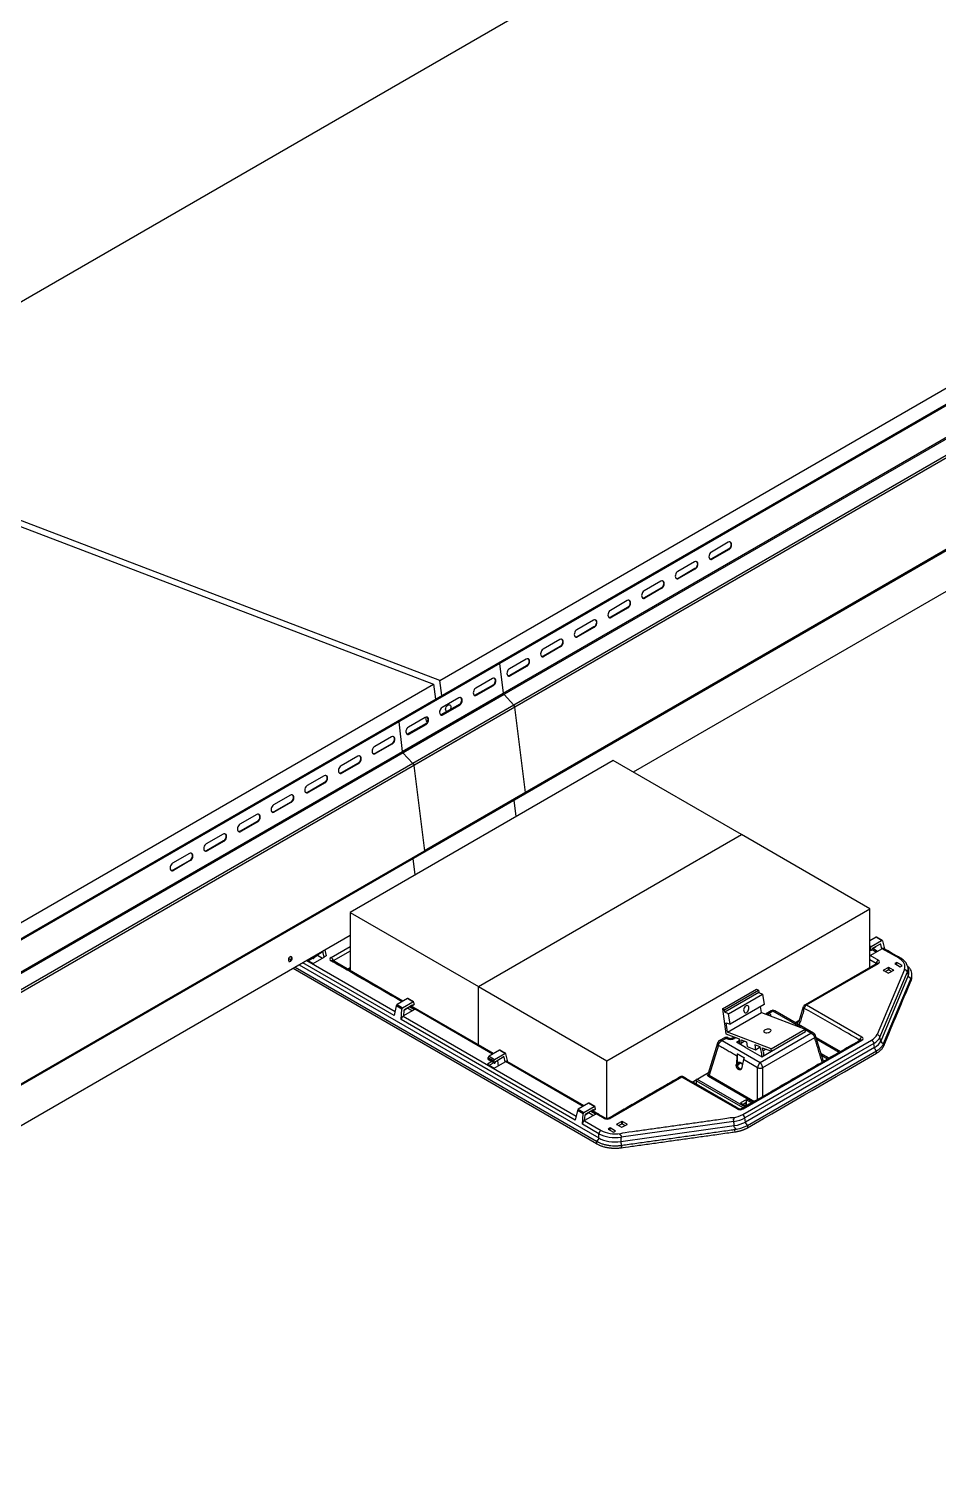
# Model space of a CAD drawing. Header units: feet. Extents: x 1518 to 2565, y 62 to 679.
# Drawn here: x 2387.1 to 2425.2, y 572.7 to 633.6 of the extents above; entities that cross this region are included whole.
import ezdxf

# ---------------------------------------------------------------- set-up
doc = ezdxf.new("R2010")
doc.units = ezdxf.units.FT
doc.header["$LTSCALE"] = 50
doc.header["$MEASUREMENT"] = 0

# ---------------------------------------------------------------- blocks, each defined once
blk = doc.blocks.new('Z1')
at = {"color": 1, "linetype": 'Continuous'}
for p, q in [((317.632, 155.855), (282.942, 135.829)), ((277.034, 139.758), (276.327, 139.35)), ((276.363, 139.051), (277.07, 139.459)), ((277.07, 139.459), (277.047, 139.469)), ((275.619, 138.941), (274.912, 138.533)), ((274.949, 138.235), (275.656, 138.643)), ((275.656, 138.643), (275.633, 138.652)), ((274.205, 138.125), (273.498, 137.717)), ((273.535, 137.418), (274.242, 137.826)), ((274.242, 137.826), (274.218, 137.836)), ((278.025, 133.963), (277.941, 134.653)), ((273.783, 131.514), (273.698, 132.204)), ((271.051, 128.965), (236.361, 108.939)), ((292.893, 128.753), (292.883, 128.758)), ((293.304, 128.61), (293.006, 128.438)), ((293.11, 128.498), (293.111, 128.481)), ((293.397, 128.762), (293.162, 128.897)), ((293.408, 128.745), (293.488, 128.409)), ((269.24, 127.919), (272.938, 125.785)), ((269.295, 127.912), (269.482, 128.02)), ((269.448, 128.039), (269.496, 128.012)), ((269.878, 128.264), (269.58, 128.091)), ((269.683, 128.151), (269.685, 128.137)), ((273.27, 126.209), (270.32, 127.913)), ((292.883, 128.381), (292.922, 128.359)), ((292.883, 128.352), (292.908, 128.367)), ((292.969, 128.382), (293.154, 128.275)), ((293.2, 128.302), (292.998, 128.418)), ((270.938, 127.556), (271.051, 127.621)), ((271.051, 127.547), (271.003, 127.519)), ((293.652, 127.382), (293.444, 127.502)), ((293.877, 127.504), (293.666, 127.382)), ((294.509, 127.502), (294.47, 127.656)), ((294.646, 127.244), (294.644, 127.346)), ((273.717, 126.185), (273.482, 126.321)), ((273.735, 126.098), (273.729, 126.162)), ((273.34, 125.87), (273.638, 126.042)), ((273.466, 125.928), (273.467, 125.944)), ((277.037, 123.991), (273.561, 125.998)), ((277.075, 124.013), (273.599, 126.02)), ((273.653, 126.047), (273.677, 126.033)), ((273.67, 126.038), (273.656, 126.047)), ((286.946, 125.685), (286.785, 125.746)), ((288.326, 125.741), (290.16, 125.042)), ((288.735, 125.809), (288.52, 125.684)), ((290.515, 124.868), (288.885, 125.809)), ((288.731, 124.217), (290.16, 125.042)), ((289.74, 125.316), (289.924, 125.422)), ((286.481, 124.452), (286.09, 123.175)), ((286.52, 124.369), (286.133, 123.102)), ((286.78, 124.68), (286.565, 124.556)), ((287.386, 124.482), (287.339, 124.455)), ((290.93, 123.683), (290.599, 124.764)), ((290.621, 124.694), (291.651, 124.099)), ((291.587, 124.062), (290.648, 124.604)), ((276.85, 123.766), (277.104, 123.619)), ((277.09, 123.627), (276.903, 123.52)), ((277.188, 123.699), (277.486, 123.871)), ((277.241, 123.715), (277.275, 123.501)), ((277.293, 123.742), (277.292, 123.759)), ((277.579, 124.023), (277.344, 124.158)), ((277.67, 123.669), (277.59, 124.005)), ((280.879, 121.817), (277.648, 123.682)), ((287.359, 123.586), (287.448, 123.638)), ((291.171, 123.823), (290.826, 124.022)), ((291.157, 123.814), (290.832, 124.001)), ((291.099, 123.781), (290.867, 123.915)), ((285.417, 122.82), (286.103, 123.216)), ((287.316, 123.567), (287.271, 123.541)), ((287.317, 123.579), (287.363, 123.605)), ((287.351, 123.55), (287.47, 123.619)), ((281.325, 121.793), (281.09, 121.928)), ((280.949, 121.478), (281.247, 121.65)), ((281.075, 121.535), (281.076, 121.551)), ((281.261, 121.654), (281.285, 121.641)), ((281.279, 121.646), (281.265, 121.654)), ((281.343, 121.706), (281.338, 121.77)), ((282.247, 121.039), (282.455, 120.919)), ((282.42, 120.322), (287.184, 120.989)), ((287.167, 121.162), (282.43, 120.498)), ((282.469, 120.919), (282.68, 121.04))]:
    blk.add_line(p, q, dxfattribs=at)
for points in [[(274.822, 139.669), (247.634, 150.032), (293.95, 176.77), (321.138, 166.406), (321.224, 165.774)], [(322.742, 165.269), (322.59, 166.51), (322.536, 166.531), (273.039, 137.957), (273.093, 137.935)], [(322.59, 166.51), (273.093, 137.935), (273.245, 136.695)], [(274.908, 139.036), (274.822, 139.669), (321.138, 166.406)], [(322.77, 165.211), (273.273, 136.637), (273.69, 136.188)], [(323.231, 164.673), (273.733, 136.098), (274.171, 132.526)], [(228.242, 112.779), (201.054, 123.142), (247.369, 149.879), (274.557, 139.516), (274.643, 138.883)], [(286.97, 145.174), (286.263, 144.766), (286.239, 144.775)], [(285.556, 144.358), (284.848, 143.949), (284.825, 143.959)], [(284.141, 143.541), (283.434, 143.133), (283.411, 143.142)], [(282.727, 142.725), (282.02, 142.317), (281.996, 142.326)], [(281.313, 141.908), (280.606, 141.5), (280.582, 141.51)], [(279.899, 141.092), (279.192, 140.684), (279.168, 140.693)], [(277.335, 140.385), (277.281, 140.406), (227.784, 111.832)], [(277.487, 139.144), (277.335, 140.385), (227.838, 111.81), (227.99, 110.57)], [(278.484, 140.276), (277.777, 139.867), (277.754, 139.877)], [(228.327, 112.146), (228.242, 112.779), (274.557, 139.516)], [(277.515, 139.086), (228.018, 110.512), (228.435, 110.063)], [(277.976, 138.548), (228.478, 109.973), (228.916, 106.4)], [(274.224, 138.134), (274.247, 137.965), (274.305, 137.943)], [(272.828, 137.01), (272.12, 136.602), (272.097, 136.611)], [(271.413, 136.194), (270.706, 135.785), (270.683, 135.795)], [(292.883, 127.635), (292.883, 130.09), (287.491, 133.203), (282.1, 136.315), (271.051, 129.937), (271.051, 127.491)], [(269.999, 135.377), (269.292, 134.969), (269.269, 134.978)], [(268.585, 134.561), (267.878, 134.153), (267.854, 134.162)], [(267.171, 133.744), (266.464, 133.336), (266.44, 133.346)], [(265.757, 132.928), (265.049, 132.52), (265.026, 132.529)], [(271.051, 129.937), (276.443, 126.825), (287.491, 133.203)], [(264.342, 132.111), (263.635, 131.703), (263.612, 131.713)], [(281.834, 121.284), (281.834, 123.712), (292.883, 130.09)], [(292.883, 128.542), (292.938, 128.51), (293.371, 128.76), (293.138, 128.894), (292.883, 128.747)], [(269.261, 127.931), (269.497, 127.795), (269.96, 128.062), (269.915, 128.248), (269.884, 128.266)], [(269.482, 128.059), (269.483, 128.036), (269.462, 128.048)], [(269.554, 128.062), (269.685, 128.137), (269.887, 128.02)], [(269.992, 128.354), (270.049, 128.114), (269.96, 128.062)], [(271.051, 128.318), (270.346, 127.911), (270.35, 127.895)], [(292.883, 128.398), (292.91, 128.383), (292.906, 128.448), (292.883, 128.461)], [(292.883, 128.165), (292.923, 128.142), (293.386, 128.409)], [(293.138, 127.783), (293.143, 127.799), (292.883, 127.949)], [(293.109, 128.482), (293.111, 128.481), (293.108, 128.482), (292.981, 128.408)], [(268.75, 127.637), (281.402, 120.333), (281.4, 120.23), (268.66, 127.585)], [(268.915, 127.732), (281.491, 120.472), (281.501, 120.649), (280.805, 121.051), (280.834, 121.486), (280.597, 121.623), (280.509, 121.222), (273.196, 125.443)], [(273.196, 125.443), (273.226, 125.878), (272.988, 126.016), (272.9, 125.614), (269.073, 127.823)], [(293.524, 127.456), (293.655, 127.532), (293.655, 127.632), (293.444, 127.51), (293.444, 127.502)], [(293.877, 127.504), (293.877, 127.512), (293.669, 127.632), (293.669, 127.532), (293.797, 127.458)], [(294.015, 127.738), (294.015, 127.84), (293.927, 127.789), (294.149, 127.661), (294.237, 127.712), (294.015, 127.84)], [(276.443, 124.378), (276.443, 126.825), (281.834, 123.712)], [(286.771, 125.855), (286.687, 125.887), (288.115, 126.711), (288.199, 126.679), (288.214, 126.57), (288.374, 126.509), (288.433, 126.072), (287.005, 125.248), (286.946, 125.685), (288.374, 126.509)], [(288.214, 126.57), (286.785, 125.746), (286.771, 125.855), (288.199, 126.679)], [(273.308, 125.815), (273.293, 125.594), (273.28, 125.587), (280.546, 121.392)], [(273.54, 125.986), (273.755, 125.861), (273.293, 125.594)], [(273.315, 125.84), (273.466, 125.928), (273.669, 125.811)], [(286.687, 125.887), (286.829, 124.843), (287.391, 124.629), (287.387, 124.509), (287.389, 124.426)], [(288.522, 124.197), (288.396, 124.125), (288.357, 124.26), (288.746, 124.112), (288.731, 124.217), (286.898, 124.916), (288.326, 125.741), (288.292, 125.991)], [(286.898, 124.916), (286.845, 125.309), (287.005, 125.248)], [(288.746, 124.112), (290.174, 124.937), (290.16, 125.042)], [(289.871, 125.391), (289.889, 125.379), (289.916, 125.394)], [(287.66, 124.269), (287.276, 124.491), (287.389, 124.556)], [(287.472, 124.456), (287.477, 124.596), (287.7, 124.511), (287.727, 124.31), (288.076, 124.177), (288.272, 124.291)], [(293.073, 124.271), (293.042, 124.436), (287.631, 121.313)], [(287.663, 124.256), (287.66, 124.269), (287.65, 124.264), (287.944, 124.094), (287.954, 124.1), (288.338, 123.878), (288.745, 124.113)], [(290.56, 124.681), (288.374, 123.419), (288.374, 122.208)], [(277.009, 123.674), (276.823, 123.566), (277.105, 123.403), (277.568, 123.67), (277.524, 123.856), (277.492, 123.874)], [(277.291, 123.743), (277.293, 123.742), (277.29, 123.743), (277.163, 123.669)], [(280.841, 121.795), (277.581, 123.677), (277.568, 123.67)], [(288.165, 122.087), (288.165, 123.419), (287.572, 123.762), (287.499, 123.43)], [(290.86, 123.911), (290.867, 123.915), (290.867, 123.888)], [(286.101, 123.208), (286.098, 123.209), (286.102, 123.211)], [(287.335, 123.476), (287.359, 123.587), (287.316, 123.562)], [(287.553, 121.734), (285.581, 122.872), (285.544, 122.894)], [(287.679, 122.074), (287.449, 121.942), (287.681, 121.808)], [(287.679, 121.809), (287.679, 121.812), (287.669, 121.941), (287.559, 121.878)], [(287.911, 121.94), (287.679, 122.074), (287.679, 121.812), (287.684, 121.809)], [(281.149, 121.593), (281.364, 121.469), (280.901, 121.202), (280.916, 121.422)], [(280.923, 121.448), (281.075, 121.535), (281.277, 121.419)], [(281.975, 120.787), (281.975, 120.89), (281.887, 120.839), (282.109, 120.71), (282.197, 120.761), (281.975, 120.89)], [(282.327, 120.992), (282.458, 121.068), (282.458, 121.168), (282.247, 121.047), (282.247, 121.039)], [(282.68, 121.04), (282.68, 121.048), (282.472, 121.168), (282.472, 121.068), (282.6, 120.994)]]:
    blk.add_lwpolyline(points, dxfattribs=at)
for points in [[(273.273, 136.637, -0.152118), (273.245, 136.695), (322.742, 165.269, 0.152118), (322.77, 165.211), (323.187, 164.763)], [(323.669, 161.1), (274.171, 132.526, -0.302208), (274.151, 132.465), (323.648, 161.039, 0.302208), (323.669, 161.1), (323.231, 164.673, 0.152132), (323.187, 164.763), (273.69, 136.188, -0.152132), (273.733, 136.098)], [(228.018, 110.512, -0.152118), (227.99, 110.57), (277.487, 139.144, 0.152118), (277.515, 139.086), (277.933, 138.638)], [(228.896, 106.34), (278.393, 134.914, 0.302208), (278.414, 134.975), (277.976, 138.548, 0.152132), (277.933, 138.638), (228.435, 110.063, -0.152132), (228.478, 109.973)], [(228.439, 106.116, -0.335313), (228.455, 106.157), (228.892, 106.338, 0.335312), (228.916, 106.4), (278.414, 134.975)], [(270.346, 127.911, 0.214394), (270.255, 128.051), (271.051, 128.51)], [(294.167, 128.017, 0.276212), (294.102, 128.011), (293.399, 128.416), (293.386, 128.409), (293.342, 128.595), (293.31, 128.613)], [(292.883, 128.141), (293.234, 127.939, 0.214397), (293.143, 127.799)], [(293.169, 127.8), (290.156, 126.061, -0.267988), (290.221, 126.055), (293.234, 127.794, 0.267988), (293.169, 127.8), (293.171, 127.802)], [(294.453, 127.439, 0.306464), (294.329, 127.544), (293.178, 124.809, -0.306454), (293.303, 124.704)], [(293.333, 124.539), (293.303, 124.704), (294.453, 127.439), (294.49, 127.29, 0.303105), (294.612, 127.185)], [(294.49, 127.29), (293.333, 124.539, 0.303102), (293.455, 124.434), (294.612, 127.185), (294.614, 127.082)], [(289.992, 125.106), (288.81, 125.788), (288.645, 125.692), (288.662, 125.683, 0.077911), (288.604, 125.635)], [(289.909, 125.37), (290.097, 125.986, 0.304919), (290.13, 125.915, -0.214403), (290.221, 126.055), (292.542, 124.715, 0.214403), (292.452, 124.575)], [(286.956, 124.654, 0.272105), (286.862, 124.644), (286.845, 124.653), (286.68, 124.558), (288.27, 123.64), (290.4, 124.87), (290.165, 125.006)], [(287.258, 124.679), (287.196, 124.644, 0.271502), (287.102, 124.654)], [(287.488, 121.696, -0.259789), (287.552, 121.689), (292.542, 124.57, 0.267985), (292.477, 124.576), (292.48, 124.578)], [(287.649, 121.14, 0.211311), (287.738, 121.001), (293.161, 124.132, -0.211311), (293.073, 124.271), (287.649, 121.14), (287.631, 121.313, 0.214395), (287.541, 121.453), (292.952, 124.576, -0.214395), (293.042, 124.436)], [(288.346, 123.882, 0.093611), (288.317, 124.134), (288.272, 124.293), (288.048, 124.378), (288.076, 124.177)], [(287.365, 121.696, 0.260913), (287.301, 121.689), (284.98, 123.029), (281.967, 121.29, 0.271263), (281.903, 121.297)], [(287.964, 121.971), (286.098, 123.048, 0.214408), (286.133, 123.102), (288.028, 122.008)], [(287.623, 121.774), (285.616, 122.933, 0.240605), (285.581, 122.872), (285.579, 122.747), (287.424, 121.683)], [(280.901, 121.202), (280.889, 121.195), (281.592, 120.789, 0.214391), (281.501, 120.649)], [(281.781, 121.297, 0.271258), (281.716, 121.29), (281.17, 121.605)]]:
    blk.add_lwpolyline(points, format="xyb", dxfattribs=at)
at = {"color": 1, "linetype": 'Continuous', "flags": 128}
for points in [[(286.946, 145.183), (286.97, 145.174), (287.003, 145.2), (287.033, 145.236), (287.055, 145.279), (287.07, 145.325), (287.074, 145.372), (287.069, 145.414), (287.054, 145.449), (287.031, 145.474), (287.002, 145.487), (286.968, 145.486), (286.933, 145.473), (286.226, 145.064), (286.193, 145.039), (286.163, 145.003), (286.14, 144.96), (286.126, 144.913), (286.121, 144.867), (286.127, 144.824), (286.141, 144.789), (286.164, 144.764), (286.194, 144.752), (286.228, 144.752), (286.263, 144.766)], [(285.532, 144.367), (285.556, 144.358), (285.589, 144.383), (285.618, 144.419), (285.641, 144.462), (285.655, 144.509), (285.66, 144.555), (285.655, 144.598), (285.64, 144.633), (285.617, 144.658), (285.588, 144.67), (285.554, 144.67), (285.519, 144.656), (284.812, 144.248), (284.778, 144.222), (284.749, 144.186), (284.726, 144.143), (284.712, 144.097), (284.707, 144.051), (284.712, 144.008), (284.727, 143.973), (284.75, 143.948), (284.78, 143.935), (284.813, 143.936), (284.848, 143.949)], [(284.118, 143.551), (284.141, 143.541), (284.175, 143.567), (284.204, 143.603), (284.227, 143.646), (284.241, 143.692), (284.246, 143.739), (284.241, 143.781), (284.226, 143.816), (284.203, 143.841), (284.173, 143.854), (284.14, 143.854), (284.105, 143.84), (283.398, 143.432), (283.364, 143.406), (283.335, 143.37), (283.312, 143.327), (283.298, 143.281), (283.293, 143.234), (283.298, 143.192), (283.313, 143.156), (283.336, 143.132), (283.366, 143.119), (283.399, 143.119), (283.434, 143.133)], [(282.704, 142.734), (282.727, 142.725), (282.761, 142.751), (282.79, 142.786), (282.813, 142.829), (282.827, 142.876), (282.832, 142.922), (282.826, 142.965), (282.812, 143), (282.789, 143.025), (282.759, 143.038), (282.725, 143.037), (282.69, 143.023), (281.983, 142.615), (281.95, 142.589), (281.921, 142.554), (281.898, 142.511), (281.884, 142.464), (281.879, 142.418), (281.884, 142.375), (281.899, 142.34), (281.922, 142.315), (281.951, 142.302), (281.985, 142.303), (282.02, 142.317)], [(281.289, 141.918), (281.313, 141.908), (281.346, 141.934), (281.376, 141.97), (281.398, 142.013), (281.413, 142.059), (281.417, 142.106), (281.412, 142.148), (281.398, 142.184), (281.374, 142.208), (281.345, 142.221), (281.311, 142.221), (281.276, 142.207), (280.569, 141.799), (280.536, 141.773), (280.506, 141.737), (280.484, 141.694), (280.469, 141.648), (280.465, 141.601), (280.47, 141.559), (280.485, 141.524), (280.508, 141.499), (280.537, 141.486), (280.571, 141.486), (280.606, 141.5)], [(279.875, 141.101), (279.899, 141.092), (279.932, 141.118), (279.961, 141.154), (279.984, 141.197), (279.999, 141.243), (280.003, 141.289), (279.998, 141.332), (279.983, 141.367), (279.96, 141.392), (279.931, 141.405), (279.897, 141.404), (279.862, 141.391), (279.155, 140.982), (279.121, 140.957), (279.092, 140.921), (279.069, 140.878), (279.055, 140.831), (279.05, 140.785), (279.056, 140.742), (279.07, 140.707), (279.093, 140.682), (279.123, 140.67), (279.157, 140.67), (279.192, 140.684)], [(278.461, 140.285), (278.484, 140.276), (278.518, 140.301), (278.547, 140.337), (278.57, 140.38), (278.584, 140.427), (278.589, 140.473), (278.584, 140.516), (278.569, 140.551), (278.546, 140.576), (278.516, 140.588), (278.483, 140.588), (278.448, 140.574), (277.741, 140.166), (277.707, 140.14), (277.678, 140.104), (277.655, 140.061), (277.641, 140.015), (277.636, 139.968), (277.641, 139.926), (277.656, 139.891), (277.679, 139.866), (277.709, 139.853), (277.742, 139.854), (277.777, 139.867)], [(277.07, 139.459), (277.104, 139.485), (277.133, 139.521), (277.156, 139.564), (277.17, 139.61), (277.175, 139.657), (277.17, 139.699), (277.155, 139.734), (277.132, 139.759), (277.102, 139.772), (277.069, 139.771), (277.034, 139.758)], [(277.07, 139.459), (277.104, 139.485), (277.133, 139.521), (277.156, 139.564), (277.17, 139.61), (277.175, 139.657), (277.17, 139.699), (277.155, 139.734), (277.132, 139.759), (277.102, 139.772), (277.069, 139.771), (277.034, 139.758)], [(275.656, 138.643), (275.69, 138.669), (275.719, 138.704), (275.742, 138.747), (275.756, 138.794), (275.761, 138.84), (275.755, 138.883), (275.741, 138.918), (275.718, 138.943), (275.688, 138.956), (275.654, 138.955), (275.619, 138.941)], [(275.656, 138.643), (275.69, 138.669), (275.719, 138.704), (275.742, 138.747), (275.756, 138.794), (275.761, 138.84), (275.755, 138.883), (275.741, 138.918), (275.718, 138.943), (275.688, 138.956), (275.654, 138.955), (275.619, 138.941)], [(276.327, 139.35), (276.293, 139.324), (276.264, 139.288), (276.241, 139.245), (276.227, 139.198), (276.222, 139.152), (276.227, 139.11), (276.242, 139.074), (276.265, 139.049), (276.295, 139.037), (276.328, 139.037), (276.363, 139.051)], [(276.327, 139.35), (276.293, 139.324), (276.264, 139.288), (276.241, 139.245), (276.227, 139.198), (276.222, 139.152), (276.227, 139.11), (276.242, 139.074), (276.265, 139.049), (276.295, 139.037), (276.328, 139.037), (276.363, 139.051), (276.34, 139.06)], [(274.912, 138.533), (274.879, 138.507), (274.85, 138.472), (274.827, 138.429), (274.812, 138.382), (274.808, 138.336), (274.813, 138.293), (274.828, 138.258), (274.851, 138.233), (274.88, 138.22), (274.914, 138.221), (274.949, 138.235)], [(274.912, 138.533), (274.879, 138.507), (274.85, 138.472), (274.827, 138.429), (274.812, 138.382), (274.808, 138.336), (274.813, 138.293), (274.828, 138.258), (274.851, 138.233), (274.88, 138.22), (274.914, 138.221), (274.949, 138.235), (274.925, 138.244)], [(275.12, 138.357), (275.101, 138.368), (275.08, 138.394), (275.067, 138.429), (275.064, 138.471), (275.071, 138.516), (275.087, 138.56), (275.111, 138.598), (275.141, 138.628), (275.174, 138.647), (275.207, 138.654), (275.237, 138.646), (275.262, 138.626), (275.279, 138.595), (275.287, 138.556), (275.285, 138.512), (275.274, 138.468), (275.26, 138.437)], [(273.498, 137.717), (273.465, 137.691), (273.435, 137.655), (273.413, 137.612), (273.398, 137.566), (273.394, 137.519), (273.399, 137.477), (273.413, 137.442), (273.437, 137.417), (273.466, 137.404), (273.5, 137.404), (273.535, 137.418)], [(273.498, 137.717), (273.465, 137.691), (273.435, 137.655), (273.413, 137.612), (273.398, 137.566), (273.394, 137.519), (273.399, 137.477), (273.413, 137.442), (273.437, 137.417), (273.466, 137.404), (273.5, 137.404), (273.535, 137.418), (273.511, 137.428)], [(274.242, 137.826), (274.275, 137.852), (274.305, 137.888), (274.327, 137.931), (274.342, 137.977), (274.346, 138.024), (274.341, 138.066), (274.326, 138.101), (274.303, 138.126), (274.274, 138.139), (274.24, 138.139), (274.205, 138.125)], [(274.242, 137.826), (274.275, 137.852), (274.305, 137.888), (274.327, 137.931), (274.342, 137.977), (274.346, 138.024), (274.341, 138.066), (274.326, 138.101), (274.303, 138.126), (274.274, 138.139), (274.24, 138.139), (274.205, 138.125)], [(272.804, 137.019), (272.828, 137.01), (272.861, 137.036), (272.89, 137.072), (272.913, 137.114), (272.927, 137.161), (272.932, 137.207), (272.927, 137.25), (272.912, 137.285), (272.889, 137.31), (272.86, 137.323), (272.826, 137.322), (272.791, 137.309), (272.084, 136.9), (272.05, 136.875), (272.021, 136.839), (271.998, 136.796), (271.984, 136.749), (271.979, 136.703), (271.984, 136.66), (271.999, 136.625), (272.022, 136.6), (272.052, 136.588), (272.086, 136.588), (272.12, 136.602)], [(271.39, 136.203), (271.413, 136.194), (271.447, 136.219), (271.476, 136.255), (271.499, 136.298), (271.513, 136.345), (271.518, 136.391), (271.513, 136.434), (271.498, 136.469), (271.475, 136.494), (271.445, 136.506), (271.412, 136.506), (271.377, 136.492), (270.67, 136.084), (270.636, 136.058), (270.607, 136.022), (270.584, 135.979), (270.57, 135.933), (270.565, 135.886), (270.57, 135.844), (270.585, 135.809), (270.608, 135.784), (270.638, 135.771), (270.671, 135.772), (270.706, 135.785)], [(269.976, 135.387), (269.999, 135.377), (270.033, 135.403), (270.062, 135.439), (270.085, 135.482), (270.099, 135.528), (270.104, 135.575), (270.099, 135.617), (270.084, 135.652), (270.061, 135.677), (270.031, 135.69), (269.998, 135.689), (269.963, 135.676), (269.255, 135.268), (269.222, 135.242), (269.193, 135.206), (269.17, 135.163), (269.156, 135.116), (269.151, 135.07), (269.156, 135.028), (269.171, 134.992), (269.194, 134.967), (269.223, 134.955), (269.257, 134.955), (269.292, 134.969)], [(268.561, 134.57), (268.585, 134.561), (268.618, 134.587), (268.648, 134.622), (268.67, 134.665), (268.685, 134.712), (268.69, 134.758), (268.684, 134.801), (268.67, 134.836), (268.647, 134.861), (268.617, 134.874), (268.583, 134.873), (268.548, 134.859), (267.841, 134.451), (267.808, 134.425), (267.778, 134.389), (267.756, 134.347), (267.741, 134.3), (267.737, 134.254), (267.742, 134.211), (267.757, 134.176), (267.78, 134.151), (267.809, 134.138), (267.843, 134.139), (267.878, 134.153)], [(267.147, 133.754), (267.171, 133.744), (267.204, 133.77), (267.234, 133.806), (267.256, 133.849), (267.271, 133.895), (267.275, 133.942), (267.27, 133.984), (267.255, 134.019), (267.232, 134.044), (267.203, 134.057), (267.169, 134.057), (267.134, 134.043), (266.427, 133.635), (266.394, 133.609), (266.364, 133.573), (266.342, 133.53), (266.327, 133.484), (266.322, 133.437), (266.328, 133.395), (266.342, 133.36), (266.365, 133.335), (266.395, 133.322), (266.429, 133.322), (266.464, 133.336)], [(265.733, 132.937), (265.757, 132.928), (265.79, 132.954), (265.819, 132.99), (265.842, 133.032), (265.856, 133.079), (265.861, 133.125), (265.856, 133.168), (265.841, 133.203), (265.818, 133.228), (265.789, 133.241), (265.755, 133.24), (265.72, 133.227), (265.013, 132.818), (264.979, 132.792), (264.95, 132.757), (264.927, 132.714), (264.913, 132.667), (264.908, 132.621), (264.913, 132.578), (264.928, 132.543), (264.951, 132.518), (264.981, 132.505), (265.014, 132.506), (265.049, 132.52)], [(264.319, 132.121), (264.342, 132.111), (264.376, 132.137), (264.405, 132.173), (264.428, 132.216), (264.442, 132.263), (264.447, 132.309), (264.442, 132.351), (264.427, 132.387), (264.404, 132.412), (264.374, 132.424), (264.341, 132.424), (264.306, 132.41), (263.599, 132.002), (263.565, 131.976), (263.536, 131.94), (263.513, 131.897), (263.499, 131.851), (263.494, 131.804), (263.499, 131.762), (263.514, 131.727), (263.537, 131.702), (263.567, 131.689), (263.6, 131.69), (263.635, 131.703)], [(268.615, 128.024), (268.606, 128.055), (268.587, 128.076), (268.562, 128.084), (268.533, 128.078), (268.505, 128.059), (268.481, 128.028), (268.465, 127.991), (268.459, 127.952), (268.463, 127.917), (268.478, 127.89), (268.5, 127.876), (268.527, 127.875), (268.556, 127.888), (268.583, 127.913), (268.603, 127.948), (268.614, 127.986), (268.615, 128.024)], [(268.485, 127.883), (268.504, 127.884), (268.533, 127.897), (268.559, 127.923), (268.579, 127.957), (268.591, 127.996), (268.592, 128.033), (268.582, 128.065), (268.566, 128.084)], [(287.708, 125.742), (287.74, 125.767), (287.767, 125.802), (287.788, 125.843), (287.799, 125.888), (287.801, 125.932), (287.793, 125.971), (287.776, 126.002), (287.751, 126.022), (287.721, 126.029), (287.688, 126.023), (287.655, 126.004), (287.625, 125.974), (287.601, 125.935), (287.585, 125.892), (287.578, 125.847), (287.581, 125.805), (287.594, 125.769), (287.615, 125.744), (287.643, 125.73), (287.675, 125.729), (287.708, 125.742)], [(288.683, 124.92), (288.711, 124.941), (288.726, 124.963), (288.728, 124.986), (288.717, 125.006), (288.692, 125.022), (288.658, 125.033), (288.615, 125.038), (288.569, 125.035), (288.524, 125.027), (288.483, 125.012), (288.45, 124.993), (288.428, 124.971), (288.419, 124.949), (288.424, 124.927), (288.442, 124.909), (288.472, 124.895), (288.511, 124.887), (288.556, 124.886), (288.602, 124.891), (288.646, 124.903), (288.683, 124.92)], [(287.474, 124.376), (287.474, 124.377), (287.472, 124.456), (287.62, 124.542)]]:
    blk.add_lwpolyline(points, dxfattribs=at)
for points in [[(287.003, 145.487), (287.008, 145.484), (287.031, 145.459), (287.046, 145.423), (287.051, 145.381), (287.046, 145.335), (287.032, 145.288), (287.009, 145.245), (286.98, 145.209), (286.946, 145.183), (286.239, 144.775, -0.195475), (286.169, 144.761)], [(285.589, 144.67), (285.594, 144.667), (285.617, 144.642), (285.631, 144.607), (285.637, 144.565), (285.632, 144.518), (285.618, 144.472), (285.595, 144.429), (285.566, 144.393), (285.532, 144.367), (284.825, 143.959, -0.195475), (284.755, 143.945)], [(284.175, 143.854), (284.179, 143.851), (284.202, 143.826), (284.217, 143.791), (284.222, 143.748), (284.218, 143.702), (284.203, 143.655), (284.181, 143.612), (284.151, 143.576), (284.118, 143.551), (283.411, 143.142, -0.195845), (283.341, 143.129)], [(282.761, 143.037), (282.765, 143.034), (282.788, 143.009), (282.803, 142.974), (282.808, 142.932), (282.803, 142.885), (282.789, 142.839), (282.766, 142.796), (282.737, 142.76), (282.704, 142.734), (281.996, 142.326, -0.195455), (281.926, 142.312)], [(281.346, 142.221), (281.351, 142.218), (281.374, 142.193), (281.389, 142.158), (281.394, 142.115), (281.389, 142.069), (281.375, 142.022), (281.352, 141.979), (281.323, 141.944), (281.289, 141.918), (280.582, 141.51, -0.195475), (280.512, 141.496)], [(279.932, 141.405), (279.937, 141.402), (279.96, 141.377), (279.975, 141.341), (279.98, 141.299), (279.975, 141.253), (279.961, 141.206), (279.938, 141.163), (279.909, 141.127), (279.875, 141.101), (279.168, 140.693, -0.195845), (279.098, 140.679)], [(278.518, 140.588), (278.523, 140.585), (278.546, 140.56), (278.56, 140.525), (278.566, 140.483), (278.561, 140.436), (278.546, 140.39), (278.524, 140.347), (278.494, 140.311), (278.461, 140.285), (277.754, 139.877, -0.195845), (277.684, 139.863)], [(272.861, 137.322), (272.866, 137.319), (272.889, 137.295), (272.904, 137.259), (272.909, 137.217), (272.904, 137.17), (272.89, 137.124), (272.867, 137.081), (272.838, 137.045), (272.804, 137.019), (272.097, 136.611, -0.195455), (272.027, 136.597)], [(271.447, 136.506), (271.451, 136.503), (271.475, 136.478), (271.489, 136.443), (271.494, 136.4), (271.49, 136.354), (271.475, 136.308), (271.453, 136.265), (271.423, 136.229), (271.39, 136.203), (270.683, 135.795, -0.195475), (270.613, 135.781)], [(270.033, 135.69), (270.037, 135.687), (270.06, 135.662), (270.075, 135.627), (270.08, 135.584), (270.076, 135.538), (270.061, 135.491), (270.038, 135.448), (270.009, 135.412), (269.976, 135.387), (269.269, 134.978, -0.195845), (269.198, 134.964)], [(268.619, 134.873), (268.623, 134.87), (268.646, 134.845), (268.661, 134.81), (268.666, 134.768), (268.661, 134.721), (268.647, 134.675), (268.624, 134.632), (268.595, 134.596), (268.561, 134.57), (267.854, 134.162, -0.195845), (267.784, 134.148)], [(267.204, 134.057), (267.209, 134.054), (267.232, 134.029), (267.247, 133.994), (267.252, 133.951), (267.247, 133.905), (267.233, 133.858), (267.21, 133.815), (267.181, 133.78), (267.147, 133.754), (266.44, 133.346, -0.195475), (266.37, 133.332)], [(265.79, 133.24), (265.795, 133.237), (265.818, 133.212), (265.832, 133.177), (265.838, 133.135), (265.833, 133.088), (265.819, 133.042), (265.796, 132.999), (265.767, 132.963), (265.733, 132.937), (265.026, 132.529, -0.195475), (264.956, 132.515)], [(264.376, 132.424), (264.38, 132.421), (264.403, 132.396), (264.418, 132.361), (264.423, 132.318), (264.419, 132.272), (264.404, 132.225), (264.382, 132.183), (264.352, 132.147), (264.319, 132.121), (263.612, 131.713, -0.195845), (263.542, 131.699)], [(285.434, 122.83), (285.464, 122.813), (285.579, 122.747, -0.072699), (285.576, 122.729)]]:
    blk.add_lwpolyline(points, format="xyb", dxfattribs=at)
for points in [[(276.269, 139.046, 0.195475), (276.34, 139.06), (277.047, 139.469), (277.08, 139.494), (277.11, 139.53), (277.132, 139.573), (277.147, 139.62), (277.151, 139.666), (277.146, 139.709), (277.131, 139.744), (277.108, 139.769), (277.104, 139.772), (277.108, 139.769), (277.131, 139.744), (277.146, 139.709), (277.151, 139.666), (277.147, 139.62), (277.132, 139.573), (277.11, 139.53), (277.08, 139.494)], [(274.855, 138.23, 0.195475), (274.925, 138.244), (275.633, 138.652), (275.666, 138.678), (275.695, 138.714), (275.718, 138.757), (275.732, 138.803), (275.737, 138.85), (275.732, 138.892), (275.717, 138.927), (275.694, 138.952), (275.69, 138.955), (275.694, 138.952), (275.717, 138.927), (275.732, 138.892), (275.737, 138.85), (275.732, 138.803), (275.718, 138.757), (275.695, 138.714), (275.666, 138.678)], [(273.441, 137.414, 0.195845), (273.511, 137.428), (274.218, 137.836), (274.252, 137.862), (274.281, 137.897), (274.304, 137.94), (274.318, 137.987), (274.323, 138.033), (274.318, 138.076), (274.303, 138.111), (274.28, 138.136), (274.275, 138.139), (274.28, 138.136), (274.303, 138.111), (274.318, 138.076), (274.323, 138.033), (274.318, 137.987), (274.304, 137.94), (274.281, 137.897), (274.252, 137.862)]]:
    blk.add_lwpolyline(points, format="xyb", close=True, dxfattribs=at)
at = {"color": 1, "linetype": 'Continuous'}
for points in [[(273.691, 126.183), (273.458, 126.318), (273.025, 126.068), (273.258, 125.934)], [(277.553, 124.021), (277.32, 124.155), (276.887, 123.905), (277.12, 123.771)], [(281.299, 121.791), (281.066, 121.925), (280.634, 121.676), (280.867, 121.541)]]:
    blk.add_lwpolyline(points, close=True, dxfattribs=at)
for centre, radius, start, end in [((290.221, 125.949), 0.13, 119.99731, 163.01781), ((288.81, 125.679), 0.15, 59.565, 120.51266), ((289.982, 125.211), 0.191, 118.90499, 159.30591), ((286.845, 124.568), 0.13, 59.00896, 120.8012), ((287.515, 123.865), 0.919, 4.15932, 16.4277), ((284.98, 122.923), 0.13, 60.00269, 119.99731), ((288.27, 123.758), 0.355, 252.86716, 287.13279)]:
    blk.add_arc(centre, radius, start, end, dxfattribs=at)
for centre, major_axis, ratio, start_param, end_param in [((292.941, 128.468), (0.0214, 0.0453), 0.625261, 0.733364, 2.286708), ((293.135, 128.855), (0.028, 0.0415), 0.525023, 0.036647, 0.821963), ((293.307, 128.568), (0.0214, 0.0453), 0.625261, 5.620286, 7.01655), ((293.374, 128.717), (0.0214, 0.0453), 0.625261, 5.620286, 7.01655), ((269.345, 128.334), (1.018, 0.041), 0.575731, 3.658741, 3.820303), ((269.881, 128.221), (0.0214, 0.0453), 0.625261, 5.620286, 7.01655), ((270.388, 127.979), (0.186, 0), 0.560135, 2.371274, 3.911912), ((270.388, 127.872), (0.0581, -0.0311), 0.394739, 2.57951, 3.050636), ((293.101, 127.866), (0.186, 0), 0.560135, 5.512866, 7.053504), ((293.407, 128.306), (0.056, 0.118), 0.625261, 6.231233, 7.01655), ((293.467, 127.656), (0.886, 0.008), 0.567431, 6.04341, 7.049947), ((293.101, 127.76), (0.0581, 0.0311), 0.394739, 0.110543, 0.562083), ((293.451, 127.506), (0.01, 0), 0.577112, 2.356347, 3.926839), ((293.659, 127.386), (0.01, 0), 0.577464, 3.927143, 5.497635), ((293.662, 127.628), (0.01, 0), 0.577464, 0.78555, 2.356042), ((293.662, 127.528), (0.01, 0), 0.577464, 0.78555, 2.356042), ((293.87, 127.508), (0.01, 0), 0.577112, 5.497939, 7.068431), ((293.467, 127.55), (1.014, 0.037), 0.574979, 6.028688, 6.407918), ((293.495, 127.436), (1.024, -0.019), 0.559427, 6.05719, 6.431648), ((273.022, 126.029), (0.028, 0.0415), 0.525023, 0.821963, 2.218227), ((273.455, 126.279), (0.028, 0.0415), 0.525023, 0.036647, 0.821963), ((273.694, 126.141), (0.0214, 0.0453), 0.625261, 5.463207, 7.01655), ((273.288, 125.476), (0.056, 0.118), 0.625261, 0.733364, 2.129628), ((273.261, 125.891), (0.0214, 0.0453), 0.625261, 0.733364, 2.129628), ((273.343, 125.827), (0.0214, 0.0453), 0.625261, 0.733364, 2.129628), ((288.484, 125.586), (0.247, 0), 0.560135, 0.001041, 0.770319), ((289.821, 125.399), (-0.061, 0.171), 0.66655, 3.199203, 3.875901), ((287.029, 124.746), (0.24, 0), 0.594966, 3.94207, 5.482708), ((292.409, 124.536), (0.0581, 0.0311), 0.394739, 0.110543, 0.562083), ((292.409, 124.642), (0.186, 0), 0.560135, 5.512866, 7.053504), ((292.322, 124.934), (0.881, -0.011), 0.572242, 5.515921, 6.054631), ((292.322, 124.828), (1.009, 0.016), 0.5643, 5.498529, 6.037239), ((292.345, 124.702), (1.016, -0.041), 0.579469, 5.534045, 6.072755), ((276.884, 123.866), (0.028, 0.0415), 0.525023, 0.821963, 2.375307), ((277.123, 123.728), (0.0214, 0.0453), 0.625261, 0.733364, 2.286708), ((277.317, 124.116), (0.028, 0.0415), 0.525023, 0.036647, 0.821963), ((277.489, 123.829), (0.0214, 0.0453), 0.625261, 5.620286, 7.01655), ((277.556, 123.978), (0.0214, 0.0453), 0.625261, 5.620286, 7.01655), ((277.589, 123.566), (0.056, 0.118), 0.625261, 6.231233, 7.01655), ((287.432, 123.969), (0.081, 0.172), 0.625261, 1.665167, 2.129628), ((287.702, 123.813), (0.106, 0.158), 0.525023, 1.753766, 2.218227), ((286.246, 123.129), (0.206, 0), 0.560135, 2.371274, 3.911912), ((286.246, 123.17), (0.157, 0.014), 0.546347, 2.923281, 3.863021), ((281.063, 121.886), (0.028, 0.0415), 0.525023, 0.036647, 0.821963), ((281.302, 121.749), (0.0214, 0.0453), 0.625261, 5.463207, 7.01655), ((280.631, 121.637), (0.028, 0.0415), 0.525023, 0.821963, 2.218227), ((280.897, 121.084), (0.056, 0.118), 0.625261, 0.733364, 2.129628), ((280.87, 121.499), (0.0214, 0.0453), 0.625261, 0.733364, 2.129628), ((280.952, 121.435), (0.0214, 0.0453), 0.625261, 0.733364, 2.129628), ((281.842, 121.367), (0.18, 0), 0.594966, 3.94207, 5.482708), ((286.922, 121.816), (0.873, -0.011), 0.582146, 4.969111, 5.507821), ((286.922, 121.71), (1.003, 0.005), 0.56437, 4.957306, 5.496016), ((287.426, 121.766), (0.18, 0), 0.594966, 3.94207, 5.482708), ((282.206, 121.049), (1.001, -0.002), 0.564458, 3.932607, 4.939144), ((282.206, 121.155), (0.871, 0.008), 0.587188, 3.924756, 4.931293), ((282.255, 121.043), (0.01, 0), 0.577112, 2.356347, 3.926839), ((282.462, 120.923), (0.01, 0), 0.577464, 3.927143, 5.497635), ((282.465, 121.164), (0.01, 0), 0.577464, 0.78555, 2.356042), ((282.465, 121.064), (0.01, 0), 0.577464, 0.78555, 2.356042), ((282.673, 121.044), (0.01, 0), 0.577112, 5.497939, 7.068431), ((286.935, 121.578), (1.005, -0.031), 0.599587, 4.982226, 5.520936), ((282.198, 120.915), (1.002, 0.022), 0.609769, 3.915765, 4.922302)]:
    blk.add_ellipse(centre, major_axis=major_axis, ratio=ratio, start_param=start_param, end_param=end_param, dxfattribs=at)
for points, weights, degree, knots in [([(269.483, 128.036), (269.486, 128.003), (269.512, 128.01), (269.539, 128.016), (269.551, 128.053), (269.559, 128.08), (269.58, 128.091)], [1, 0.793353340283, 1, 0.793353340283, 1, 0.866025403781, 1], 2, [0, 0, 0, 1.308997, 1.308997, 2.617994, 2.617994, 3.665191, 3.665191, 3.665191]), ([(273.232, 126.187), (272.24, 126.76), (271.247, 127.333), (270.255, 127.906), (270.274, 127.92), (270.298, 127.923), (270.32, 127.913), (270.319, 127.914), (270.317, 127.915), (270.318, 127.914), (270.318, 127.914)], [1, 1, 1, 1, 0.905534246688, 0.905534246688, 1, 1, 1, 1, 1], 3, [0, 0, 0, 0, 1, 1, 1, 2.077692, 2.077692, 2.077692, 2.887514, 3.077692, 3.077692, 3.077692, 3.077692]), ([(292.91, 128.383), (292.912, 128.35), (292.939, 128.357), (292.966, 128.363), (292.977, 128.399), (292.986, 128.427), (293.006, 128.438)], [1, 0.793353340286, 1, 0.793353340286, 1, 0.866025403787, 1], 2, [0, 0, 0, 1.308997, 1.308997, 2.617994, 2.617994, 3.665191, 3.665191, 3.665191]), ([(273.735, 126.098), (273.737, 126.065), (273.711, 126.042), (273.686, 126.018), (273.67, 126.038), (273.659, 126.054), (273.638, 126.042)], [1, 0.793353340283, 1, 0.793353340283, 1, 0.866025403782, 1], 2, [0, 0, 0, 1.308997, 1.308997, 2.617994, 2.617994, 3.665191, 3.665191, 3.665191]), ([(288.563, 125.65), (288.602, 125.679), (288.645, 125.692), (288.572, 125.714), (288.52, 125.684)], [1, 0.971440802267, 1, 0.924286590008, 1], 2, [0, 0, 0, 0.479134, 0.479134, 1.262402, 1.262402, 1.262402]), ([(288.885, 125.809), (288.854, 125.827), (288.81, 125.788), (288.766, 125.827), (288.735, 125.809)], [1, 0.923895080954, 1, 0.923895080954, 1], 2, [0, 0, 0, 0.785317, 0.785317, 1.570634, 1.570634, 1.570634]), ([(292.447, 124.559), (292.448, 124.564), (292.45, 124.569), (292.452, 124.575), (291.678, 125.021), (290.904, 125.468), (290.13, 125.915), (290.068, 125.709), (290.005, 125.504), (289.942, 125.299), (289.917, 125.314), (289.904, 125.341), (289.909, 125.37), (289.908, 125.369), (289.907, 125.368), (289.908, 125.369), (289.908, 125.369)], [1, 1, 1, 1, 1, 1, 1, 1, 1, 1, 0.886579221915, 0.886579221915, 1, 1, 1, 1, 1], 3, [0, 0, 0, 0, 1, 1, 1, 2, 2, 2, 3, 3, 3, 4.183848, 4.183848, 4.183848, 5.05083, 5.183848, 5.183848, 5.183848, 5.183848]), ([(289.889, 125.379), (289.89, 125.378), (289.891, 125.378), (289.899, 125.374), (289.909, 125.376)], [1, 0.999758228463, 1, 0.973975801775, 1], 2, [0, 0, 0, 0.0439801, 0.0439801, 0.5012578, 0.5012578, 0.5012578]), ([(290.514, 124.868), (290.467, 124.895), (290.4, 124.87), (290.537, 124.819), (290.56, 124.681)], [1, 0.925329653586, 1, 0.766044443119, 1], 2, [0, 0, 0, 0.777784, 0.777784, 2.174048, 2.174048, 2.174048]), ([(290.875, 123.651), (290.77, 123.995), (290.665, 124.338), (290.56, 124.681), (290.59, 124.699), (290.605, 124.73), (290.599, 124.764), (290.594, 124.778), (290.584, 124.805), (290.556, 124.838), (290.533, 124.858), (290.517, 124.866), (290.513, 124.868)], [1, 1, 1, 1, 0.886602134363, 0.886602134363, 1, 1, 1, 1, 1, 1, 1], 3, [0, 0, 0, 0, 1, 1, 1, 2.183724, 2.183724, 2.183724, 2.508579, 2.800165, 3.091639, 3.183724, 3.183724, 3.183724, 3.183724]), ([(292.477, 124.576), (290.814, 123.616), (289.15, 122.656), (287.487, 121.695), (287.485, 121.694), (287.481, 121.692), (287.468, 121.687), (287.448, 121.683), (287.424, 121.682), (287.4, 121.684), (287.381, 121.689), (287.37, 121.693), (287.367, 121.695), (287.366, 121.695), (286.592, 122.142), (285.819, 122.589), (285.045, 123.035), (285.023, 123.045), (284.999, 123.043), (284.98, 123.029), (284.96, 123.043), (284.937, 123.046), (284.915, 123.035), (283.911, 122.456), (282.906, 121.876), (281.902, 121.296), (281.9, 121.295), (281.896, 121.293), (281.883, 121.288), (281.863, 121.284), (281.84, 121.283), (281.816, 121.285), (281.796, 121.29), (281.785, 121.294), (281.782, 121.296), (281.781, 121.296), (281.59, 121.407), (281.399, 121.517), (281.208, 121.627)], [1, 1, 1, 1, 1, 1, 1, 1, 1, 1, 1, 1, 1, 1, 1, 1, 1, 0.91066087983, 0.91066087983, 1, 0.905527523753, 0.905527523753, 1, 1, 1, 1, 1, 1, 1, 1, 1, 1, 1, 1, 1, 1, 1, 1, 1], 3, [0, 0, 0, 0, 1, 1, 1, 1.092264, 1.226669, 1.365771, 1.511685, 1.662419, 1.813976, 1.949231, 2, 2, 2, 3, 3, 3, 4.047334, 4.047334, 4.047334, 5.125065, 5.125065, 5.125065, 6.125065, 6.125065, 6.125065, 6.217328, 6.351761, 6.490834, 6.63677, 6.787486, 6.939048, 7.074308, 7.125065, 7.125065, 7.125065, 8.125065, 8.125065, 8.125065, 8.125065]), ([(286.566, 124.555), (286.561, 124.552), (286.542, 124.543), (286.517, 124.519), (286.493, 124.486), (286.484, 124.462), (286.481, 124.452), (286.476, 124.418), (286.491, 124.387), (286.52, 124.369), (286.779, 124.22), (287.038, 124.07), (287.297, 123.92), (287.289, 123.8), (287.281, 123.68), (287.273, 123.56), (287.287, 123.569), (287.302, 123.577), (287.317, 123.586), (287.317, 123.725), (287.317, 123.864), (287.317, 124.003), (287.412, 123.948), (287.506, 123.894), (287.601, 123.839)], [1, 1, 1, 1, 1, 1, 1, 0.89424694992, 0.89424694992, 1, 1, 1, 1, 1, 1, 1, 1, 1, 1, 1, 1, 1, 1, 1, 1], 3, [0, 0, 0, 0, 0.1232, 0.444587, 0.76122, 1, 1, 1, 2.141965, 2.141965, 2.141965, 3.141965, 3.141965, 3.141965, 4.141965, 4.141965, 4.141965, 5.141965, 5.141965, 5.141965, 6.141965, 6.141965, 6.141965, 7.141965, 7.141965, 7.141965, 7.141965]), ([(286.52, 124.369), (286.543, 124.506), (286.68, 124.558), (286.612, 124.583), (286.565, 124.556)], [1, 0.766044443119, 1, 0.923893681359, 1], 2, [0, 0, 0, 1.396263, 1.396263, 2.181588, 2.181588, 2.181588]), ([(286.91, 124.68), (286.883, 124.696), (286.845, 124.653), (286.807, 124.696), (286.78, 124.68)], [1, 0.923895080954, 1, 0.923895080954, 1], 2, [0, 0, 0, 0.785317, 0.785317, 1.570634, 1.570634, 1.570634]), ([(277.092, 123.643), (277.094, 123.611), (277.121, 123.617), (277.148, 123.624), (277.159, 123.66), (277.168, 123.687), (277.188, 123.699)], [1, 0.793353340291, 1, 0.793353340291, 1, 0.866025403782, 1], 2, [0, 0, 0, 1.308997, 1.308997, 2.617994, 2.617994, 3.665191, 3.665191, 3.665191]), ([(287.317, 123.573), (287.317, 123.576), (287.317, 123.579), (287.328, 123.671), (287.404, 123.657), (287.48, 123.643), (287.523, 123.541)], [1, 0.999975067537, 1, 0.82087293991, 1, 0.82087293991, 1], 2, [0, 0, 0, 0.014123, 0.014123, 1.22984, 1.22984, 2.445557, 2.445557, 2.445557]), ([(287.359, 123.587), (287.361, 123.596), (287.363, 123.605), (287.368, 123.637), (287.384, 123.658)], [1, 0.999770716911, 1, 0.974836363519, 1], 2, [0, 0, 0, 0.0428291, 0.0428291, 0.4924502, 0.4924502, 0.4924502]), ([(288.374, 123.419), (288.359, 123.561), (288.27, 123.64), (288.181, 123.561), (288.165, 123.419)], [1, 0.766044443119, 1, 0.766044443119, 1], 2, [0, 0, 0, 1.396263, 1.396263, 2.792527, 2.792527, 2.792527]), ([(287.499, 123.43), (287.497, 123.421), (287.495, 123.411), (287.472, 123.279), (287.364, 123.341), (287.257, 123.403), (287.271, 123.541), (287.272, 123.55), (287.273, 123.56)], [1, 0.999770716911, 1, 0.722641925187, 1, 0.722641925187, 1, 0.999770716911, 1], 2, [0, 0, 0, 0.042829, 0.042829, 1.569188, 1.569188, 3.095547, 3.095547, 3.138376, 3.138376, 3.138376]), ([(287.474, 123.358), (287.416, 123.354), (287.365, 123.422), (287.314, 123.491), (287.316, 123.567), (287.316, 123.57), (287.317, 123.573), (287.317, 123.579), (287.317, 123.586)], [1, 0.875143649093, 1, 0.875143649093, 1, 0.999975067537, 1, 0.999896996851, 1], 2, [0, 0, 0, 1.010127, 1.010127, 2.020255, 2.020255, 2.034378, 2.034378, 2.063084, 2.063084, 2.063084]), ([(281.343, 121.706), (281.346, 121.673), (281.32, 121.649), (281.294, 121.626), (281.279, 121.646), (281.267, 121.662), (281.247, 121.65)], [1, 0.793353340286, 1, 0.793353340286, 1, 0.866025403781, 1], 2, [0, 0, 0, 1.308997, 1.308997, 2.617994, 2.617994, 3.665191, 3.665191, 3.665191]), ([(281.491, 120.472), (281.482, 120.414), (281.45, 120.365), (281.402, 120.333), (281.434, 120.316), (281.498, 120.281), (281.621, 120.232), (281.772, 120.188), (281.951, 120.156), (282.137, 120.143), (282.305, 120.146), (282.407, 120.158), (282.449, 120.163), (284.038, 120.386), (285.626, 120.609), (287.214, 120.831), (287.196, 120.882), (287.186, 120.935), (287.184, 120.989), (287.179, 121.047), (287.173, 121.105), (287.167, 121.162), (287.166, 121.217), (287.155, 121.27), (287.137, 121.322), (285.558, 121.1), (283.979, 120.879), (282.4, 120.658), (282.418, 120.606), (282.428, 120.553), (282.43, 120.498), (282.426, 120.439), (282.423, 120.38), (282.42, 120.322), (282.421, 120.268), (282.431, 120.214), (282.449, 120.163), (282.449, 120.129), (282.45, 120.094), (282.45, 120.06), (284.038, 120.283), (285.626, 120.505), (287.215, 120.728), (287.232, 120.73), (287.276, 120.737), (287.333, 120.748), (287.392, 120.762), (287.444, 120.775), (287.479, 120.786), (287.497, 120.792), (287.513, 120.797), (287.551, 120.81), (287.602, 120.83), (287.652, 120.852), (287.695, 120.873), (287.724, 120.89), (287.739, 120.898)], [1, 0.943007593617, 0.943007593617, 1, 1, 1, 1, 1, 1, 1, 1, 1, 1, 1, 1, 1, 0.992535806269, 0.992535806269, 1, 1, 1, 1, 0.992257115987, 0.992257115987, 1, 1, 1, 1, 0.992258085673, 0.992258085673, 1, 1, 1, 1, 0.992537503986, 0.992537503986, 1, 1, 1, 1, 1, 1, 1, 1, 1, 1, 1, 1, 1, 1, 1, 1, 1, 1, 1, 1, 1], 3, [0, 0, 0, 0, 0.832996, 0.832996, 0.832996, 0.948439, 1.06388, 1.228153, 1.392422, 1.556466, 1.720512, 1.832996, 1.832996, 1.832996, 2.832996, 2.832996, 2.832996, 3.132559, 3.132559, 3.132559, 4.132559, 4.132559, 4.132559, 4.437673, 4.437673, 4.437673, 5.437673, 5.437673, 5.437673, 5.742769, 5.742769, 5.742769, 6.742769, 6.742769, 6.742769, 7.042298, 7.042298, 7.042298, 8.042298, 8.042298, 8.042298, 9.042298, 9.042298, 9.042298, 9.222647, 9.481113, 9.642434, 9.84237, 10.042298, 10.042298, 10.042298, 10.222335, 10.480669, 10.642142, 10.842188, 11.042298, 11.042298, 11.042298, 11.042298])]:
    blk.add_rational_spline(points, weights, degree=degree, knots=knots, dxfattribs=at)
for points, knots in [([(294.469, 127.66), (294.463, 127.679), (294.451, 127.721), (294.419, 127.784), (294.374, 127.848), (294.318, 127.908), (294.252, 127.963), (294.199, 127.998), (294.17, 128.015), (294.167, 128.017), (293.933, 128.152), (293.7, 128.287), (293.466, 128.422)], [0, 0, 0, 0, 0.132449, 0.295133, 0.461436, 0.632253, 0.807377, 0.97923, 1, 1, 1, 2, 2, 2, 2]), ([(294.612, 127.185), (294.621, 127.21), (294.639, 127.259), (294.647, 127.346), (294.634, 127.443), (294.587, 127.547), (294.528, 127.629), (294.477, 127.671), (294.461, 127.684)], [0, 0, 0, 0, 0.145032, 0.290061, 0.496438, 0.702812, 0.908899, 1, 1, 1, 1]), ([(293.163, 124.029), (293.163, 124.063), (293.162, 124.098), (293.161, 124.132), (293.191, 124.15), (293.251, 124.187), (293.333, 124.256), (293.407, 124.338), (293.439, 124.402), (293.455, 124.434), (293.456, 124.4), (293.457, 124.366), (293.458, 124.332), (293.843, 125.249), (294.229, 126.166), (294.614, 127.082), (294.618, 127.092), (294.627, 127.116), (294.636, 127.148), (294.643, 127.182), (294.646, 127.213), (294.646, 127.235), (294.646, 127.246)], [0, 0, 0, 0, 1, 1, 1, 1.214436, 1.431885, 1.712494, 2, 2, 2, 3, 3, 3, 4, 4, 4, 4.180627, 4.439238, 4.600416, 4.800263, 5, 5, 5, 5]), ([(288.521, 125.684), (288.519, 125.683), (288.512, 125.68), (288.507, 125.676), (288.504, 125.673)], [0, 0, 0, 0, 0.390726, 1, 1, 1, 1]), ([(289.809, 125.276), (289.809, 125.277), (289.812, 125.291), (289.828, 125.319), (289.855, 125.354), (289.878, 125.371), (289.89, 125.378), (289.891, 125.378), (289.89, 125.378), (289.878, 125.371), (289.856, 125.353), (289.83, 125.317), (289.815, 125.29), (289.811, 125.275), (289.811, 125.274)], [0, 0, 0, 0, 0.021278, 0.333758, 0.646199, 0.985324, 1, 1, 1, 1.014686, 1.353661, 1.666021, 1.97839, 2, 2, 2, 2]), ([(287.191, 124.705), (287.161, 124.688), (287.131, 124.67), (287.101, 124.653), (287.1, 124.652), (287.096, 124.65), (287.083, 124.645), (287.061, 124.64), (287.034, 124.638), (287.006, 124.639), (286.981, 124.643), (286.964, 124.65), (286.959, 124.652), (286.957, 124.653), (286.942, 124.662), (286.926, 124.671), (286.91, 124.68)], [0, 0, 0, 0, 1, 1, 1, 1.082376, 1.210806, 1.339879, 1.473646, 1.61221, 1.752962, 1.893884, 2, 2, 2, 3, 3, 3, 3]), ([(287.215, 120.728), (287.215, 120.762), (287.214, 120.797), (287.214, 120.831), (287.256, 120.838), (287.34, 120.851), (287.472, 120.886), (287.609, 120.933), (287.694, 120.978), (287.738, 121.001), (287.738, 120.966), (287.739, 120.932), (287.739, 120.898), (289.547, 121.942), (291.355, 122.985), (293.163, 124.029), (293.176, 124.037), (293.207, 124.055), (293.246, 124.082), (293.284, 124.111), (293.316, 124.138), (293.336, 124.159), (293.346, 124.169), (293.355, 124.178), (293.376, 124.201), (293.401, 124.233), (293.424, 124.266), (293.442, 124.298), (293.452, 124.32), (293.458, 124.332)], [0, 0, 0, 0, 1, 1, 1, 1.214437, 1.431884, 1.712491, 2, 2, 2, 3, 3, 3, 4, 4, 4, 4.180358, 4.438821, 4.600134, 4.800072, 5, 5, 5, 5.180039, 5.438373, 5.599849, 5.799888, 6, 6, 6, 6]), ([(276.852, 123.766), (276.851, 123.766), (276.847, 123.768), (276.843, 123.775), (276.843, 123.783), (276.843, 123.787), (276.845, 123.807), (276.847, 123.827), (276.849, 123.847), (276.929, 123.801), (277.008, 123.755), (277.088, 123.709), (277.089, 123.687), (277.09, 123.665), (277.092, 123.643), (277.009, 123.691), (276.926, 123.739), (276.843, 123.787)], [0, 0, 0, 0, 0.180707, 0.638139, 1, 1, 1, 2, 2, 2, 3, 3, 3, 4, 4, 4, 5, 5, 5, 5]), ([(281.4, 120.23), (281.413, 120.223), (281.443, 120.206), (281.486, 120.185), (281.533, 120.164), (281.577, 120.147), (281.609, 120.135), (281.625, 120.13), (281.64, 120.125), (281.676, 120.113), (281.728, 120.099), (281.782, 120.086), (281.832, 120.075), (281.868, 120.069), (281.886, 120.066), (281.903, 120.063), (281.943, 120.057), (281.999, 120.051), (282.057, 120.046), (282.11, 120.043), (282.148, 120.042), (282.167, 120.042), (282.184, 120.042), (282.226, 120.042), (282.283, 120.044), (282.341, 120.048), (282.394, 120.053), (282.431, 120.058), (282.45, 120.06)], [0, 0, 0, 0, 0.180622, 0.439236, 0.600411, 0.800262, 1, 1, 1, 1.180338, 1.438826, 1.600137, 1.80008, 2, 2, 2, 2.180017, 2.438364, 2.599834, 2.799873, 3, 3, 3, 3.179714, 3.437943, 3.599563, 3.799698, 4, 4, 4, 4])]:
    blk.add_open_spline(points, degree=3, knots=knots, dxfattribs=at)

msp = doc.modelspace()

# ---------------------------------------------------------------- block references
msp.add_blockref('Z1', (2129.486, 466.586))

doc.saveas('drawing.dxf')
